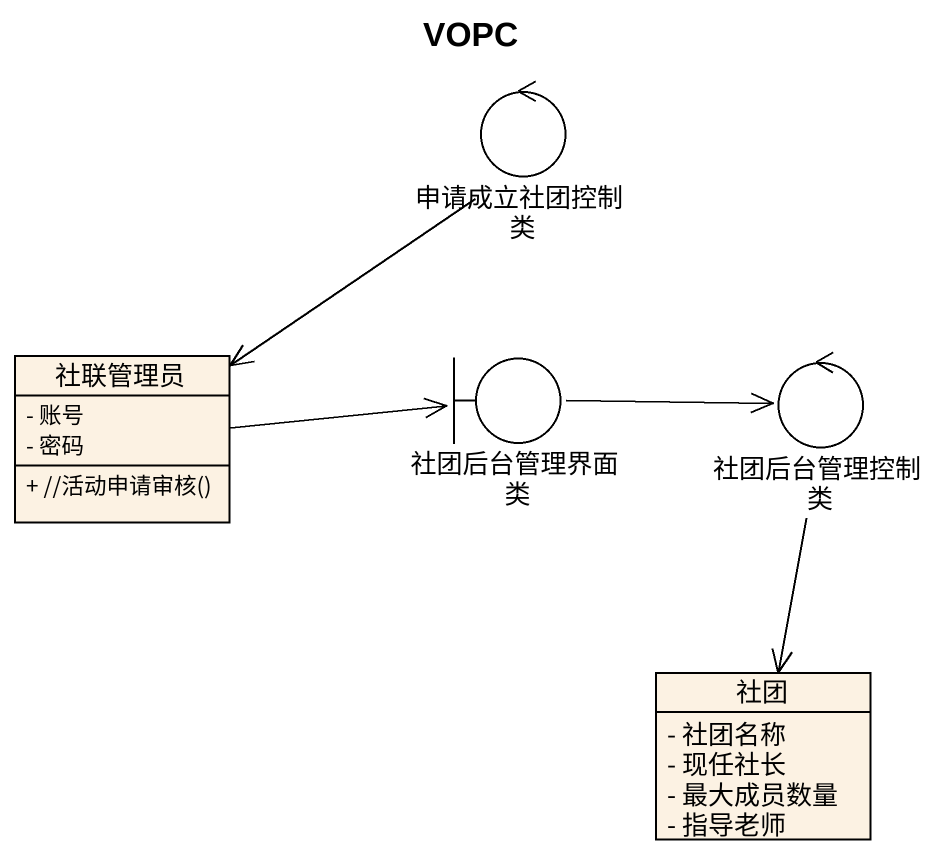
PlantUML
@startuml
title VOPC
allowmixing
hide circle
hide empty members
skinparam classAttributeIconSize 0
control 申请成立社团控制类
class 社联管理员 {
  - 账号
  - 密码
  + //活动申请审核()
}
boundary 社团后台管理界面类
control 社团后台管理控制类
class 社团 {
  - 社团名称
  - 现任社长
  - 最大成员数量
  - 指导老师
}
申请成立社团控制类 --> 社联管理员
社联管理员 -right-> 社团后台管理界面类
社团后台管理界面类 -right-> 社团后台管理控制类
社团后台管理控制类 --> 社团
@enduml
